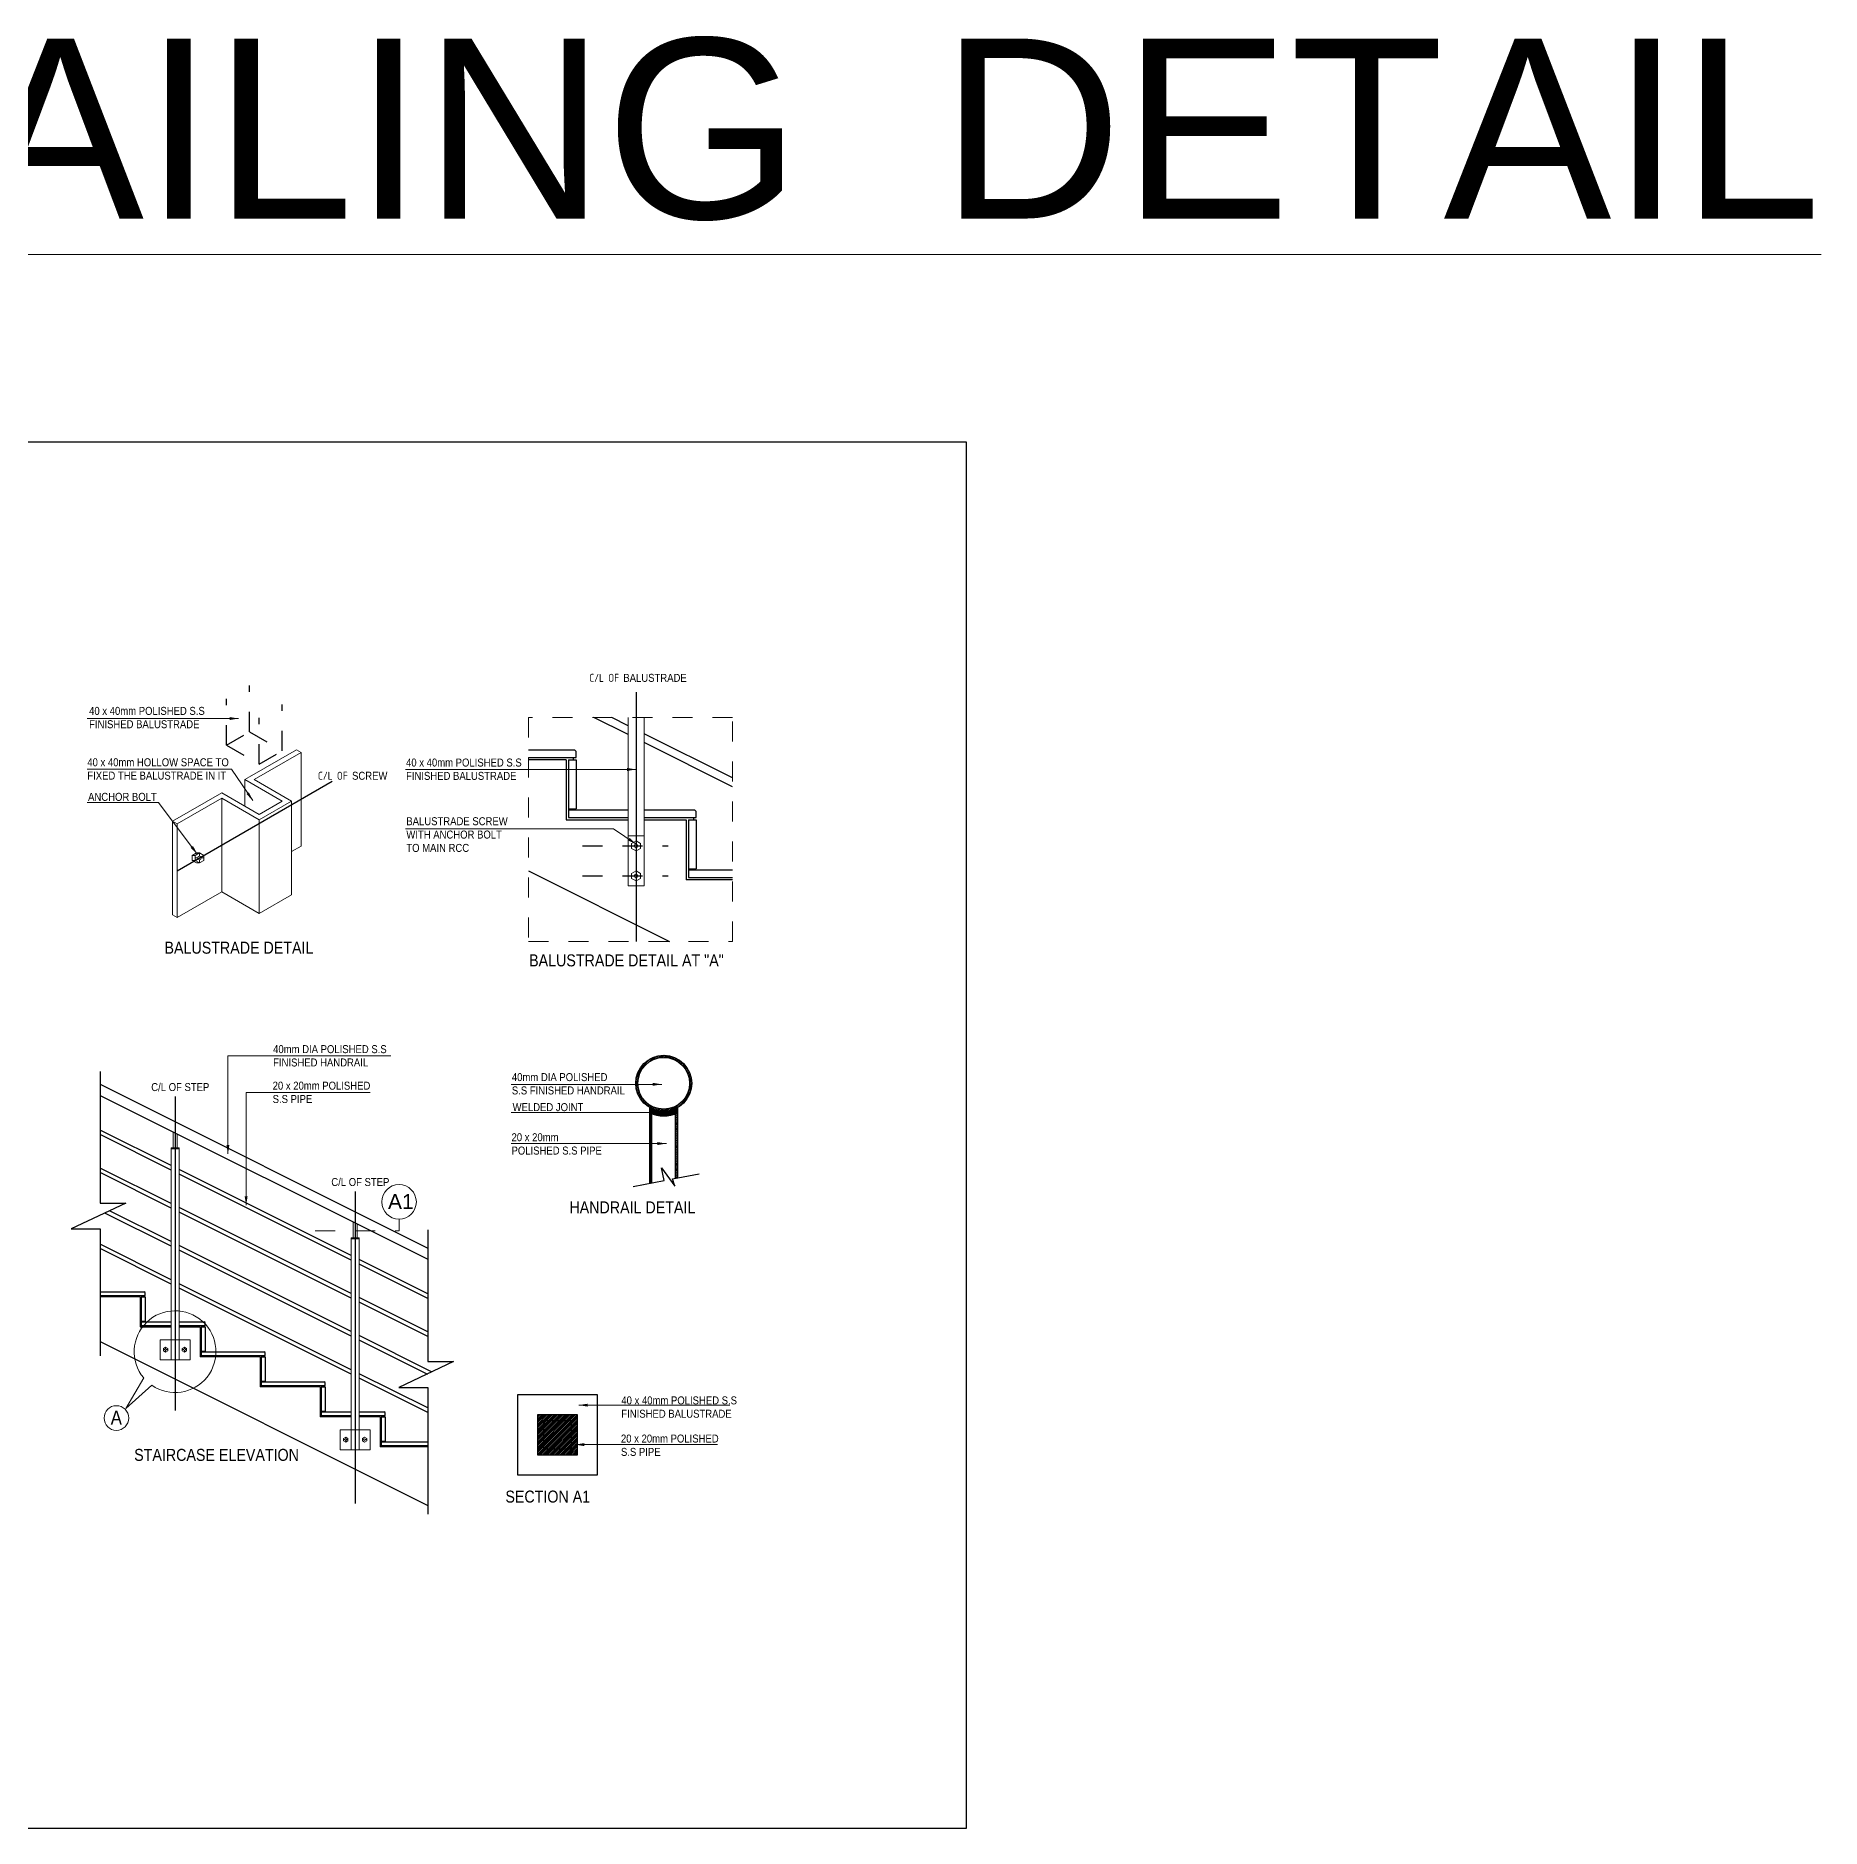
# Model space of a CAD drawing. Header units: millimetres. Extents: x 1898 to 3725, y 783 to 1532.
# Drawn here: x 2938.63 to 2947.56, y 912.96 to 921.92 of the extents above; entities that cross this region are included whole.
import ezdxf

# ---------------------------------------------------------------- set-up
doc = ezdxf.new("R2010")
doc.units = ezdxf.units.MM
for name, pattern in [('DASHDOT', [1, 0.5, -0.25, 0, -0.25]), ('DASHED2', [0.375, 0.25, -0.125]), ('HIDDEN', [0.375, 0.25, -0.125])]:
    doc.linetypes.add(name, pattern=pattern)
for name, color, linetype in [('COL', 1, 'Continuous'), ('RAIL', 4, 'Continuous'), ('RCC-HATCH', 252, 'Continuous')]:
    doc.layers.add(name, color=color, linetype=linetype)
for name, color, linetype, lineweight in [('DIM', 6, 'Continuous', 18), ('Hatch', 43, 'Continuous', 13), ('Section', 72, 'DASHED2', 30), ('STONE', 11, 'Continuous', 9), ('TEXT', 7, 'Continuous', 15), ('Wall', 7, 'Continuous', 30)]:
    doc.layers.add(name, color=color, linetype=linetype, lineweight=lineweight)
doc.styles.add('L120', font='arial.ttf', dxfattribs={"height": 0.6})
doc.styles.add('LABLE', font='times.ttf', dxfattribs={"width": 0.85, "height": 200})
doc.styles.add('STYLE1', font='arial.ttf', dxfattribs={"width": 0.85})
doc.styles.add('Tabrej', font='arial.ttf')
doc.dimstyles.new('DIMEN', dxfattribs={"dimtxt": 0.3, "dimasz": 0.25, "dimexe": 0.18, "dimexo": 0.0625, "dimgap": 0.09, "dimtad": 0, "dimdec": 3, "dimzin": 0, "dimdsep": 46, "dimtxsty": 'Tabrej', "dimcen": 0, "dimclrd": 256, "dimclre": 256, "dimclrt": 7, "dimadec": 0, "dimazin": 0, "dimtfac": 1, "dimtdec": 3, "dimtofl": 0, "dimtmove": 0, "dimatfit": 1, "dimfxl": 0, "dimtolj": 1, "dimtzin": 0, "dimlwd": -1, "dimlwe": -1, "dimarcsym": 0})

msp = doc.modelspace()

# ---------------------------------------------------------------- hatches: boundary and pattern name
at = {"layer": 'Hatch'}
h = msp.add_hatch(dxfattribs=at)
h.set_pattern_fill('ANSI31', color=256, scale=0.05, style=0)
h.set_pattern_definition([(45, (2360.7587737, 678.1927925), (-0.00441941738, 0.00441941738), [])])
h.paths.add_polyline_path([(2941.633, 916.6805, 1), (2941.913, 916.6805, 1)])
h.paths.add_polyline_path([(2941.9023, 916.6805, -1), (2941.6437, 916.6805, -1)], flags=16)
h.paths.add_polyline_path([(2941.7137, 916.5293, -0.018819), (2941.703, 916.5342), (2941.703, 916.1811), (2941.7137, 916.1831)])
h.paths.add_polyline_path([(2941.8323, 916.2054), (2941.843, 916.2074), (2941.843, 916.5342, -0.018819), (2941.8323, 916.5293)])
h = msp.add_hatch(dxfattribs=at)
h.set_pattern_fill('ANSI31', color=256, scale=0.05, style=0)
h.set_pattern_definition([(45, (2388.447146, 677.818355), (-0.00441941738, 0.00441941738), [])])
h.paths.add_polyline_path([(2941.3419, 915.0232), (2941.1419, 915.0232), (2941.1419, 914.8232), (2941.3419, 914.8232)])
at = {"layer": 'RAIL'}
h = msp.add_hatch(dxfattribs=at)
h.set_pattern_fill('ANSI31', color=256, scale=0.035, style=0)
h.set_pattern_definition([(45, (2360.6694343, 677.8318006), (-0.003093592168, 0.003093592168), [])])
h.paths.add_polyline_path([(2941.843, 916.5342), (2941.843, 916.5413, -0.237332), (2941.703, 916.5413), (2941.703, 916.5342, 0.237332)])
h.paths.add_polyline_path([(2941.843, 916.5413), (2941.843, 916.5592, -0.267949), (2941.703, 916.5592), (2941.703, 916.5413, 0.237332)])

# ---------------------------------------------------------------- linework, layer by layer
at = {"layer": 'COL', "linetype": 'HIDDEN', "ltscale": 0.2}
for p, q in [((2939.5873, 918.3709), (2939.5873, 918.6027)), ((2939.7027, 918.4375), (2939.7027, 918.6693)), ((2939.7511, 918.2763), (2939.7511, 918.5081)), ((2939.8665, 918.3429), (2939.8665, 918.5747)), ((2939.5873, 918.3709), (2939.7027, 918.4375)), ((2939.7027, 918.4375), (2939.8665, 918.3429)), ((2939.5873, 918.3709), (2939.7511, 918.2763)), ((2939.7511, 918.2763), (2939.8665, 918.3429))]:
    msp.add_line(p, q, dxfattribs=at)
at = {"layer": 'COL'}
for p, q in [((2941.2846, 918.2973), (2941.0963, 918.2973)), ((2941.2846, 918.2973), (2941.2846, 917.9973)), ((2941.2846, 917.9973), (2941.5946, 917.9973)), ((2941.6746, 917.9973), (2941.8846, 917.9973)), ((2941.8846, 917.9973), (2941.8846, 917.6973)), ((2942.1173, 917.6973), (2941.8846, 917.6973)), ((2939.1555, 915.6133), (2938.9554, 915.6133)), ((2939.1555, 915.6133), (2939.1555, 915.4633)), ((2939.1555, 915.4633), (2939.3105, 915.4633)), ((2939.3505, 915.4633), (2939.4555, 915.4633)), ((2939.4555, 915.4633), (2939.4555, 915.3133)), ((2939.7555, 915.3133), (2939.4555, 915.3133)), ((2939.7555, 915.3133), (2939.7555, 915.1633)), ((2940.0555, 915.1633), (2939.7555, 915.1633)), ((2940.0555, 915.1633), (2940.0555, 915.0133)), ((2940.2105, 915.0133), (2940.0555, 915.0133)), ((2940.3555, 915.0133), (2940.2505, 915.0133)), ((2940.3555, 915.0133), (2940.3555, 914.8633)), ((2940.5936, 914.8633), (2940.3555, 914.8633))]:
    msp.add_line(p, q, dxfattribs=at)
msp.add_lwpolyline([(2941.6201, 916.1655), (2941.7747, 916.1945), (2941.7626, 916.2584), (2941.8284, 916.1658), (2941.8174, 916.2026), (2941.9509, 916.2277)], dxfattribs=at)
msp.add_lwpolyline([(2941.6201, 916.1655), (2941.7747, 916.1945), (2941.7626, 916.2584), (2941.8284, 916.1658), (2941.8174, 916.2026), (2941.9509, 916.2277)], dxfattribs=at)
at = {"layer": 'RCC-HATCH', "linetype": 'DASHDOT', "ltscale": 10}
for p, q in [((2941.6346, 918.6358), (2941.6346, 917.3895)), ((2939.3305, 916.6153), (2939.3305, 915.0449)), ((2940.2305, 916.1401), (2940.2305, 914.5803))]:
    msp.add_line(p, q, dxfattribs=at)
at = {"layer": 'RCC-HATCH', "color": 5}
for p, q in [((2941.5946, 918.4238), (2941.424, 918.5091)), ((2941.5946, 918.4685), (2941.5134, 918.5091)), ((2942.1173, 918.2072), (2941.6746, 918.4285)), ((2942.1173, 918.1625), (2941.6746, 918.3838)), ((2938.9554, 916.6759), (2940.5936, 915.8568)), ((2938.9554, 916.62), (2940.5936, 915.8009)), ((2941.703, 916.1811), (2941.703, 916.5592)), ((2941.843, 916.2074), (2941.843, 916.5592)), ((2939.3105, 916.2691), (2938.9554, 916.4467)), ((2941.7137, 916.1831), (2941.7137, 916.5293)), ((2941.8323, 916.2054), (2941.8323, 916.5293)), ((2939.3105, 916.2468), (2938.9554, 916.4244)), ((2939.3105, 916.0791), (2938.9554, 916.2566)), ((2939.3105, 916.0567), (2938.9554, 916.2343)), ((2940.2105, 915.8191), (2939.3505, 916.2491)), ((2940.2105, 915.7968), (2939.3505, 916.2268)), ((2939.3105, 915.8666), (2938.9794, 916.0322)), ((2939.3105, 915.889), (2939.0025, 916.043)), ((2940.2105, 915.6291), (2939.3505, 916.0591)), ((2940.2105, 915.6067), (2939.3505, 916.0367)), ((2939.3105, 915.6989), (2938.9554, 915.8765)), ((2939.3105, 915.6766), (2938.9554, 915.8542)), ((2940.2105, 915.439), (2939.3505, 915.869)), ((2940.2105, 915.4166), (2939.3505, 915.8466)), ((2940.5936, 915.6276), (2940.2505, 915.7991)), ((2940.5936, 915.6052), (2940.2505, 915.7768)), ((2940.2105, 915.2489), (2939.3505, 915.6789)), ((2940.2105, 915.2266), (2939.3505, 915.6566)), ((2940.5936, 915.4375), (2940.2505, 915.6091)), ((2940.5936, 915.4152), (2940.2505, 915.5867)), ((2940.6131, 915.2377), (2940.2505, 915.419)), ((2940.5936, 915.2251), (2940.2505, 915.3966)), ((2940.5936, 915.0574), (2940.2505, 915.2289)), ((2940.5936, 915.035), (2940.2505, 915.2066))]:
    msp.add_line(p, q, dxfattribs=at)
at = {"layer": 'RCC-HATCH'}
for points in [[(2938.9554, 916.7404), (2938.9554, 916.0817), (2939.0847, 916.0817), (2938.8108, 915.9528), (2938.9554, 915.9528), (2938.9554, 915.3187)], [(2940.5936, 915.9481), (2940.5936, 915.2894), (2940.7229, 915.2894), (2940.449, 915.1605), (2940.5936, 915.1605), (2940.5936, 914.5264)]]:
    msp.add_lwpolyline(points, dxfattribs=at)
at = {"layer": 'RCC-HATCH', "color": 5}
for radius in [0.14, 0.1293]:
    msp.add_circle((2941.773, 916.6805), radius, dxfattribs=at)
msp.add_arc((2941.773, 916.6733), 0.1558, 243.29784, 296.70216, dxfattribs=at)
at = {"layer": 'Section', "linetype": 'HIDDEN', "ltscale": 25}
msp.add_line((2939.341, 917.7431), (2940.1164, 918.1908), dxfattribs=at)
at = {"layer": 'Section', "linetype": 'HIDDEN', "ltscale": 0.1}
for p, q in [((2941.3665, 917.8673), (2941.7946, 917.8673)), ((2941.3665, 917.8673), (2941.7946, 917.8673)), ((2941.3665, 917.7173), (2941.7946, 917.7173))]:
    msp.add_line(p, q, dxfattribs=at)
at = {"layer": 'Section', "ltscale": 10}
msp.add_lwpolyline([(2941.4419, 915.1232), (2941.0419, 915.1232), (2941.0419, 914.7232), (2941.4419, 914.7232)], close=True, dxfattribs=at)
at = {"layer": 'STONE', "color": 1}
for p, q in [((2941.5946, 917.6673), (2941.5946, 918.5091)), ((2941.6746, 917.6673), (2941.6746, 918.5091)), ((2941.6746, 917.9173), (2941.5946, 917.9173)), ((2941.6346, 917.8926), (2941.6346, 917.8763)), ((2939.4306, 917.8201), (2939.4162, 917.8201)), ((2939.4162, 917.7948), (2939.4306, 917.7948)), ((2939.4435, 917.8075), (2939.4306, 917.8075)), ((2939.438, 917.8327), (2939.4525, 917.8327)), ((2939.4525, 917.8164), (2939.4525, 917.8327)), ((2939.4525, 917.7985), (2939.4525, 917.7822)), ((2939.4614, 917.8075), (2939.4744, 917.8075)), ((2941.6127, 917.8673), (2941.6256, 917.8673)), ((2941.6346, 917.8584), (2941.6346, 917.8421)), ((2941.6435, 917.8673), (2941.6564, 917.8673)), ((2939.438, 917.7822), (2939.4525, 917.7822)), ((2941.6127, 917.7173), (2941.6256, 917.7173)), ((2941.6346, 917.7426), (2941.6346, 917.7263)), ((2941.6346, 917.7084), (2941.6346, 917.6921)), ((2941.6435, 917.7173), (2941.6564, 917.7173)), ((2941.6746, 917.6673), (2941.5946, 917.6673)), ((2939.3105, 915.2983), (2939.3105, 916.3574)), ((2939.3505, 916.3574), (2939.3105, 916.3574)), ((2939.3205, 916.4374), (2939.3205, 916.3574)), ((2939.3405, 916.4274), (2939.3405, 916.3574)), ((2939.3505, 915.2983), (2939.3505, 916.3574)), ((2939.3505, 916.3524), (2939.3105, 916.3524)), ((2940.45, 915.9424), (2940.45, 916.001)), ((2940.2205, 915.9874), (2940.2205, 915.9074)), ((2940.2405, 915.9774), (2940.2405, 915.9074)), ((2940.2105, 914.8483), (2940.2105, 915.9074)), ((2940.2505, 915.9074), (2940.2105, 915.9074)), ((2940.2505, 915.9024), (2940.2105, 915.9024)), ((2940.2505, 914.8483), (2940.2505, 915.9074)), ((2939.2726, 915.3492), (2939.2791, 915.3492)), ((2939.2835, 915.3618), (2939.2835, 915.3536)), ((2939.2835, 915.3447), (2939.2835, 915.3366)), ((2939.288, 915.3492), (2939.2945, 915.3492)), ((2939.3505, 915.2983), (2939.3105, 915.2983)), ((2939.3731, 915.3492), (2939.3666, 915.3492)), ((2939.3776, 915.3618), (2939.3776, 915.3536)), ((2939.3776, 915.3447), (2939.3776, 915.3366)), ((2939.3885, 915.3492), (2939.382, 915.3492)), ((2940.1726, 914.8992), (2940.1791, 914.8992)), ((2940.1835, 914.9118), (2940.1835, 914.9036)), ((2940.1835, 914.8947), (2940.1835, 914.8866)), ((2940.188, 914.8992), (2940.1945, 914.8992)), ((2940.2505, 914.8483), (2940.2105, 914.8483)), ((2940.2885, 914.8992), (2940.282, 914.8992))]:
    msp.add_line(p, q, dxfattribs=at)
at = {"layer": 'STONE', "color": 1, "linetype": 'HIDDEN', "ltscale": 0.25}
msp.add_line((2940.0311, 915.9424), (2940.45, 915.9424), dxfattribs=at)
at = {"layer": 'STONE', "color": 1}
for points in [[(2941.6346, 917.8926), (2941.6127, 917.88), (2941.6127, 917.8547), (2941.6346, 917.8421), (2941.6564, 917.8547), (2941.6564, 917.88)], [(2939.4525, 917.8327), (2939.4306, 917.8201), (2939.4306, 917.7948), (2939.4525, 917.7822), (2939.4744, 917.7948), (2939.4744, 917.8201)], [(2941.6346, 917.7426), (2941.6127, 917.73), (2941.6127, 917.7047), (2941.6346, 917.6921), (2941.6564, 917.7047), (2941.6564, 917.73)], [(2939.2835, 915.3618), (2939.2726, 915.3555), (2939.2726, 915.3429), (2939.2835, 915.3366), (2939.2945, 915.3429), (2939.2945, 915.3555)], [(2939.3776, 915.3618), (2939.3885, 915.3555), (2939.3885, 915.3429), (2939.3776, 915.3366), (2939.3666, 915.3429), (2939.3666, 915.3555)], [(2940.1835, 914.9118), (2940.1726, 914.9055), (2940.1726, 914.8929), (2940.1835, 914.8866), (2940.1945, 914.8929), (2940.1945, 914.9055)], [(2940.2776, 914.9118), (2940.2885, 914.9055), (2940.2885, 914.8929), (2940.2776, 914.8866), (2940.2666, 914.8929), (2940.2666, 914.9055)]]:
    msp.add_lwpolyline(points, close=True, dxfattribs=at)
for points in [[(2939.438, 917.8327), (2939.4162, 917.8201), (2939.4162, 917.7948), (2939.438, 917.7822)], [(2939.2145, 915.1709), (2939.0848, 915.0549), (2939.1738, 915.2079)]]:
    msp.add_lwpolyline(points, dxfattribs=at)
for centre, radius in [((2939.4525, 917.8075), 0.00893), ((2941.6346, 917.8673), 0.00893), ((2941.6346, 917.7173), 0.00893), ((2940.45, 916.0876), 0.0865), ((2939.2835, 915.3492), 0.00447), ((2939.3776, 915.3492), 0.00447), ((2939.0374, 915.0073), 0.0616), ((2940.1835, 914.8992), 0.00447), ((2940.2776, 914.8992), 0.00447)]:
    msp.add_circle(centre, radius, dxfattribs=at)
msp.add_arc((2939.3305, 915.3391), 0.2043, 235.41085, 219.92356, dxfattribs=at)
at = {"layer": 'TEXT'}
for p, q in [((2939.7027, 918.2129), (2939.9373, 918.3484)), ((2939.7261, 918.1994), (2939.9607, 918.3349)), ((2939.9373, 918.3484), (2939.9607, 918.3349)), ((2939.9607, 918.3349), (2939.9607, 917.8669)), ((2939.7027, 918.2129), (2939.6793, 918.1994)), ((2939.6793, 918.1994), (2939.8665, 918.0913)), ((2939.6793, 918.1994), (2939.6793, 918.0662)), ((2939.7261, 918.1994), (2939.9133, 918.0913)), ((2939.5639, 918.1328), (2939.3176, 917.9906)), ((2939.3176, 917.9906), (2939.5639, 918.1328)), ((2939.5639, 918.1058), (2939.341, 917.9771)), ((2939.5639, 918.1328), (2939.7511, 918.0247)), ((2939.5639, 918.1058), (2939.7511, 917.9977)), ((2939.5639, 917.6378), (2939.5639, 918.1058)), ((2939.7511, 917.9977), (2939.9133, 918.0913)), ((2939.7511, 918.0247), (2939.8665, 918.0913)), ((2939.9133, 917.6233), (2939.9133, 918.0913)), ((2939.341, 917.9771), (2939.3176, 917.9906)), ((2939.3176, 917.9906), (2939.3176, 917.5226)), ((2939.341, 917.5091), (2939.341, 917.9771)), ((2939.7511, 917.5297), (2939.7511, 917.9977)), ((2939.9607, 917.8669), (2939.9133, 917.8395)), ((2939.5639, 917.6378), (2939.341, 917.5091)), ((2939.5639, 917.6378), (2939.7511, 917.5297)), ((2939.7511, 917.5297), (2939.9133, 917.6233)), ((2939.341, 917.5091), (2939.3176, 917.5226))]:
    msp.add_line(p, q, dxfattribs=at)
at = {"layer": 'TEXT', "color": 1, "linetype": 'HIDDEN', "ltscale": 0.4}
msp.add_lwpolyline([(2942.1173, 918.5091), (2941.0963, 918.5091), (2941.0963, 917.3895), (2942.1173, 917.3895)], close=True, dxfattribs=at)
msp.add_lwpolyline([(2942.1173, 918.5091), (2941.0963, 918.5091), (2941.0963, 917.3895), (2942.1173, 917.3895)], close=True, dxfattribs=at)
at = {"layer": 'TEXT'}
for points in [[(2939.2555, 915.2983), (2939.2555, 915.3983), (2939.4055, 915.3983), (2939.4055, 915.2983)], [(2940.1555, 914.8483), (2940.1555, 914.9483), (2940.3055, 914.9483), (2940.3055, 914.8483)]]:
    msp.add_lwpolyline(points, close=True, dxfattribs=at)
at = {"layer": 'Wall'}
for p, q in [((2941.0963, 918.3473), (2941.3266, 918.3473)), ((2941.3346, 918.3393), (2941.3266, 918.3473)), ((2941.3346, 918.3093), (2941.3346, 918.3393)), ((2941.0963, 918.3093), (2941.3346, 918.3093)), ((2941.2966, 918.2973), (2941.3346, 918.2973)), ((2941.2966, 918.2973), (2941.2966, 918.0473)), ((2941.3226, 918.2973), (2941.3226, 918.3094)), ((2941.3346, 918.2973), (2941.3346, 918.0533)), ((2941.2966, 918.0533), (2941.3346, 918.0533)), ((2941.2966, 918.0473), (2941.5946, 918.0473)), ((2941.2966, 918.0473), (2941.2966, 918.0093)), ((2941.2966, 918.0093), (2941.5946, 918.0093)), ((2941.6746, 918.0473), (2941.9266, 918.0473)), ((2941.6746, 918.0093), (2941.9346, 918.0093)), ((2941.8966, 917.9973), (2941.9346, 917.9973)), ((2941.8966, 917.9973), (2941.8966, 917.7473)), ((2941.9226, 918.0093), (2941.9226, 917.9973)), ((2941.9346, 918.0393), (2941.9266, 918.0473)), ((2941.9346, 918.0093), (2941.9346, 918.0393)), ((2941.9346, 917.9973), (2941.9346, 917.7533)), ((2941.0963, 917.7426), (2941.8026, 917.3895)), ((2941.8966, 917.7533), (2941.9346, 917.7533)), ((2941.8966, 917.7473), (2942.1173, 917.7473)), ((2941.8966, 917.7473), (2941.8966, 917.7093)), ((2941.8966, 917.7093), (2942.1173, 917.7093)), ((2938.9554, 915.6383), (2939.1765, 915.6383)), ((2938.9554, 915.6193), (2939.1805, 915.6193)), ((2939.1615, 915.6133), (2939.1805, 915.6133)), ((2939.1615, 915.6133), (2939.1615, 915.4883)), ((2939.1745, 915.6133), (2939.1745, 915.6193)), ((2939.1805, 915.6343), (2939.1765, 915.6383)), ((2939.1805, 915.6193), (2939.1805, 915.6343)), ((2939.1805, 915.6133), (2939.1805, 915.4913)), ((2939.1615, 915.4913), (2939.1805, 915.4913)), ((2939.1615, 915.4883), (2939.3105, 915.4883)), ((2939.1615, 915.4883), (2939.1615, 915.4693)), ((2939.1615, 915.4693), (2939.3105, 915.4693)), ((2939.3505, 915.4883), (2939.4765, 915.4883)), ((2939.3505, 915.4693), (2939.4805, 915.4693)), ((2939.4615, 915.4633), (2939.4805, 915.4633)), ((2939.4615, 915.4633), (2939.4615, 915.3383)), ((2939.4745, 915.4693), (2939.4745, 915.4633)), ((2939.4805, 915.4843), (2939.4765, 915.4883)), ((2939.4805, 915.4693), (2939.4805, 915.4843)), ((2939.4805, 915.4633), (2939.4805, 915.3413)), ((2938.9554, 915.389), (2940.5936, 914.5699)), ((2939.4615, 915.3413), (2939.4805, 915.3413)), ((2939.4615, 915.3383), (2939.7765, 915.3383)), ((2939.4615, 915.3383), (2939.4615, 915.3193)), ((2939.4615, 915.3193), (2939.7805, 915.3193)), ((2939.7615, 915.3133), (2939.7805, 915.3133)), ((2939.7615, 915.3133), (2939.7615, 915.1883)), ((2939.7745, 915.3193), (2939.7745, 915.3133)), ((2939.7805, 915.3343), (2939.7765, 915.3383)), ((2939.7805, 915.3193), (2939.7805, 915.3343)), ((2939.7805, 915.3133), (2939.7805, 915.1913)), ((2939.7615, 915.1913), (2939.7805, 915.1913)), ((2939.7615, 915.1883), (2940.0765, 915.1883)), ((2939.7615, 915.1883), (2939.7615, 915.1693)), ((2939.7615, 915.1693), (2940.0805, 915.1693)), ((2940.0615, 915.1633), (2940.0805, 915.1633)), ((2940.0615, 915.1633), (2940.0615, 915.0383)), ((2940.0745, 915.1693), (2940.0745, 915.1633)), ((2940.0805, 915.1843), (2940.0765, 915.1883)), ((2940.0805, 915.1693), (2940.0805, 915.1843)), ((2940.0805, 915.1633), (2940.0805, 915.0413)), ((2940.0615, 915.0413), (2940.0805, 915.0413)), ((2940.0615, 915.0383), (2940.2105, 915.0383)), ((2940.0615, 915.0383), (2940.0615, 915.0193)), ((2940.0615, 915.0193), (2940.2105, 915.0193)), ((2940.2505, 915.0383), (2940.3765, 915.0383)), ((2940.2505, 915.0193), (2940.3805, 915.0193)), ((2940.3615, 915.0133), (2940.3805, 915.0133)), ((2940.3615, 915.0133), (2940.3615, 914.8883)), ((2940.3745, 915.0193), (2940.3745, 915.0133)), ((2940.3805, 915.0343), (2940.3765, 915.0383)), ((2940.3805, 915.0193), (2940.3805, 915.0343)), ((2940.3805, 915.0133), (2940.3805, 914.8913)), ((2940.3615, 914.8913), (2940.3805, 914.8913)), ((2940.3615, 914.8883), (2940.5936, 914.8883)), ((2940.3615, 914.8883), (2940.3615, 914.8693)), ((2940.3615, 914.8693), (2940.5936, 914.8693))]:
    msp.add_line(p, q, dxfattribs=at)
at = {"layer": 'Wall', "ltscale": 0.05}
msp.add_lwpolyline([(2943.2856, 919.8859), (2931.8695, 919.8859), (2931.8695, 912.9569), (2943.2856, 912.9569)], close=True, dxfattribs=at)
at = {"layer": 'Wall'}
for points in [[(2941.3419, 915.0232), (2941.1419, 915.0232), (2941.1419, 914.8232), (2941.3419, 914.8232)], [(2941.3119, 914.9932), (2941.1719, 914.9932), (2941.1719, 914.8532), (2941.3119, 914.8532)]]:
    msp.add_lwpolyline(points, close=True, dxfattribs=at)

# ---------------------------------------------------------------- texts
at = {"layer": 'TEXT', "style": 'STYLE1'}
msp.add_text('A1', height=0.075, dxfattribs=at).set_placement((2940.3949, 916.052))
at = {"layer": 'TEXT', "ltscale": 0.05, "insert": (2929.9538, 921.9037), "char_height": 0.9, "width": 18.246178, "attachment_point": 1, "style": 'L120'}
msp.add_mtext('{\\LSTAIRCASE RAILING  DETAIL}', dxfattribs=at)
at = {"layer": 'TEXT', "attachment_point": 1, "style": 'LABLE'}
for s, insert, char_height, width in [('\\pi0.041952;{\\fISOCPEUR|b0|i0|c0|p34;C/L OF \\fArial|b0|i0|c0|p34;BALUSTRADE}', (2941.359, 918.7276), 0.04, 0.515939), ('{\\fArial|b0|i0|c0|p34;40 x 40mm POLISHED S.S FINISHED BALUSTRADE}', (2938.9009, 918.5624), 0.04, 0.74048), ('{\\fArial|b0|i0|c0|p34;40 x 40mm HOLLOW SPACE TO FIXED THE BALUSTRADE IN IT}', (2938.8919, 918.3055), 0.04, 0.765075), ('\\pi0.17988;{\\fISOCPEUR|b0|i0|c0|p34;C/L OF \\fArial|b0|i0|c0|p34;SCREW}', (2939.865, 918.2381), 0.04, 0.515939), ('{\\fArial|b0|i0|c0|p34;40 x 40mm POLISHED S.S FINISHED BALUSTRADE}', (2940.4851, 918.3042), 0.04, 0.718625), ('\\pi0.0004;{\\fArial|b0|i0|c0|p34;ANCHOR BOLT}', (2938.8955, 918.1327), 0.04, 0.342534), ('{\\fArial|b0|i0|c0|p34;BALUSTRADE SCREW WITH ANCHOR BOLT TO MAIN RCC }', (2940.4865, 918.0108), 0.04, 0.506759), ('{\\fArial|b0|i0|c0|p34;BALUSTRADE DETAIL }', (2939.2777, 917.3886), 0.06, 1.386465), ('{\\fArial|b0|i0|c0|p34;BALUSTRADE DETAIL AT "A"}', (2941.1002, 917.3252), 0.06, 1.386465), ('{\\fArial|b0|i0|c0|p34;40mm DIA POLISHED S.S FINISHED HANDRAIL}', (2939.8207, 916.8714), 0.04, 0.578053), ('{\\fArial|b0|i0|c0|p34;40mm DIA POLISHED S.S FINISHED HANDRAIL}', (2941.0139, 916.7316), 0.04, 0.565412), ('{\\fArial|b0|i0|c0|p34;C/L OF STEP}', (2939.2115, 916.6818), 0.04, 0.507532), ('{\\fArial|b0|i0|c0|p34;20 x 20mm POLISHED S.S PIPE}', (2939.8183, 916.6888), 0.04, 0.515939), ('\\pi0.00097981;{\\fArial|b0|i0|c0|p34;WELDED JOINT}', (2941.0166, 916.5814), 0.04, 0.353063), ('{\\fArial|b0|i0|c0|p34;20 x 20mm POLISHED S.S PIPE}', (2941.0123, 916.431), 0.04, 0.48621), ('{\\fArial|b0|i0|c0|p34;C/L OF STEP}', (2940.1115, 916.2071), 0.04, 0.507532), ('{\\fArial|b0|i0|c0|p34;HANDRAIL DETAIL}', (2941.3016, 916.0903), 0.06, 0.627559), ('{\\fArial|b0|i0|c0|p34;40 x 40mm POLISHED S.S FINISHED BALUSTRADE}', (2941.5612, 915.1154), 0.04, 0.792098), ('{\\fArial|b0|i0|c0|p34;A}', (2939.0092, 915.0447), 0.07, 0.024113), ('{\\fArial|b0|i0|c0|p34;20 x 20mm POLISHED S.S PIPE}', (2941.5593, 914.9246), 0.04, 0.515939), ('{\\fArial|b0|i0|c0|p34;STAIRCASE ELEVATION}', (2939.1262, 914.8531), 0.06, 0.81827), ('{\\fArial|b0|i0|c0|p34;SECTION A1}', (2940.9816, 914.6445), 0.06, 0.41114)]:
    msp.add_mtext(s, dxfattribs=dict(at, insert=insert, char_height=char_height, width=width))

# ---------------------------------------------------------------- leaders
at = {"layer": 'DIM'}
for points, override in [([(2939.6481, 918.5043), (2938.8904, 918.5043)], {"dimscale": 0.3, "dimtxt": 0.2, "dimasz": 0.15, "dimexe": 0.1, "dimexo": 0.01, "dimgap": 0.1}), ([(2939.7188, 918.0938), (2939.6123, 918.2513), (2938.8904, 918.2513)], {"dimscale": 0.3, "dimtxt": 0.2, "dimasz": 0.15, "dimexe": 0.1, "dimexo": 0.01, "dimgap": 0.1}), ([(2941.6346, 918.2496), (2940.4818, 918.2496)], {"dimscale": 0.3, "dimtxt": 0.2, "dimasz": 0.15, "dimexe": 0.1, "dimexo": 0.01, "dimgap": 0.1}), ([(2939.4415, 917.8264), (2939.2477, 918.0848), (2938.8904, 918.0848)], {"dimscale": 0.3, "dimtxt": 0.2, "dimasz": 0.15, "dimexe": 0.1, "dimexo": 0.01, "dimgap": 0.1}), ([(2941.6346, 917.8763), (2941.5224, 917.9534), (2940.4818, 917.9534)], {"dimscale": 0.3, "dimtxt": 0.2, "dimasz": 0.15, "dimexe": 0.1, "dimexo": 0.01, "dimgap": 0.1}), ([(2939.5948, 916.3275), (2939.5948, 916.8177), (2940.4084, 916.8177)], {"dimscale": 0.3, "dimtxt": 0.2, "dimasz": 0.15, "dimexe": 0.1, "dimexo": 0.01, "dimgap": 0.5}), ([(2939.6857, 916.0708), (2939.6857, 916.6354), (2940.3064, 916.6354)], {"dimscale": 0.3, "dimtxt": 0.2, "dimasz": 0.15, "dimexe": 0.1, "dimexo": 0.01, "dimgap": 0.5}), ([(2941.7631, 916.6754), (2941.0112, 916.6754)], {"dimscale": 0.3, "dimtxt": 0.2, "dimasz": 0.15, "dimexe": 0.1, "dimexo": 0.01, "dimgap": 0.1}), ([(2941.7592, 916.5347), (2941.0112, 916.5347)], {"dimscale": 0.3, "dimtxt": 0.2, "dimasz": 0.15, "dimexe": 0.1, "dimexo": 0.01, "dimgap": 0.1}), ([(2941.7868, 916.3794), (2941.0112, 916.3794)], {"dimscale": 0.3, "dimtxt": 0.2, "dimasz": 0.15, "dimexe": 0.1, "dimexo": 0.01, "dimgap": 0.1}), ([(2941.3485, 915.0716), (2942.1041, 915.0716)], {"dimscale": 0.3, "dimtxt": 0.2, "dimasz": 0.15, "dimexe": 0.1, "dimexo": 0.01, "dimgap": 0.5}), ([(2941.3307, 914.8743), (2942.042, 914.8743)], {"dimscale": 0.3, "dimtxt": 0.2, "dimasz": 0.15, "dimexe": 0.1, "dimexo": 0.01, "dimgap": 0.5})]:
    msp.add_leader(points, dimstyle='DIMEN', override=override, dxfattribs=at)

doc.saveas('drawing.dxf')
